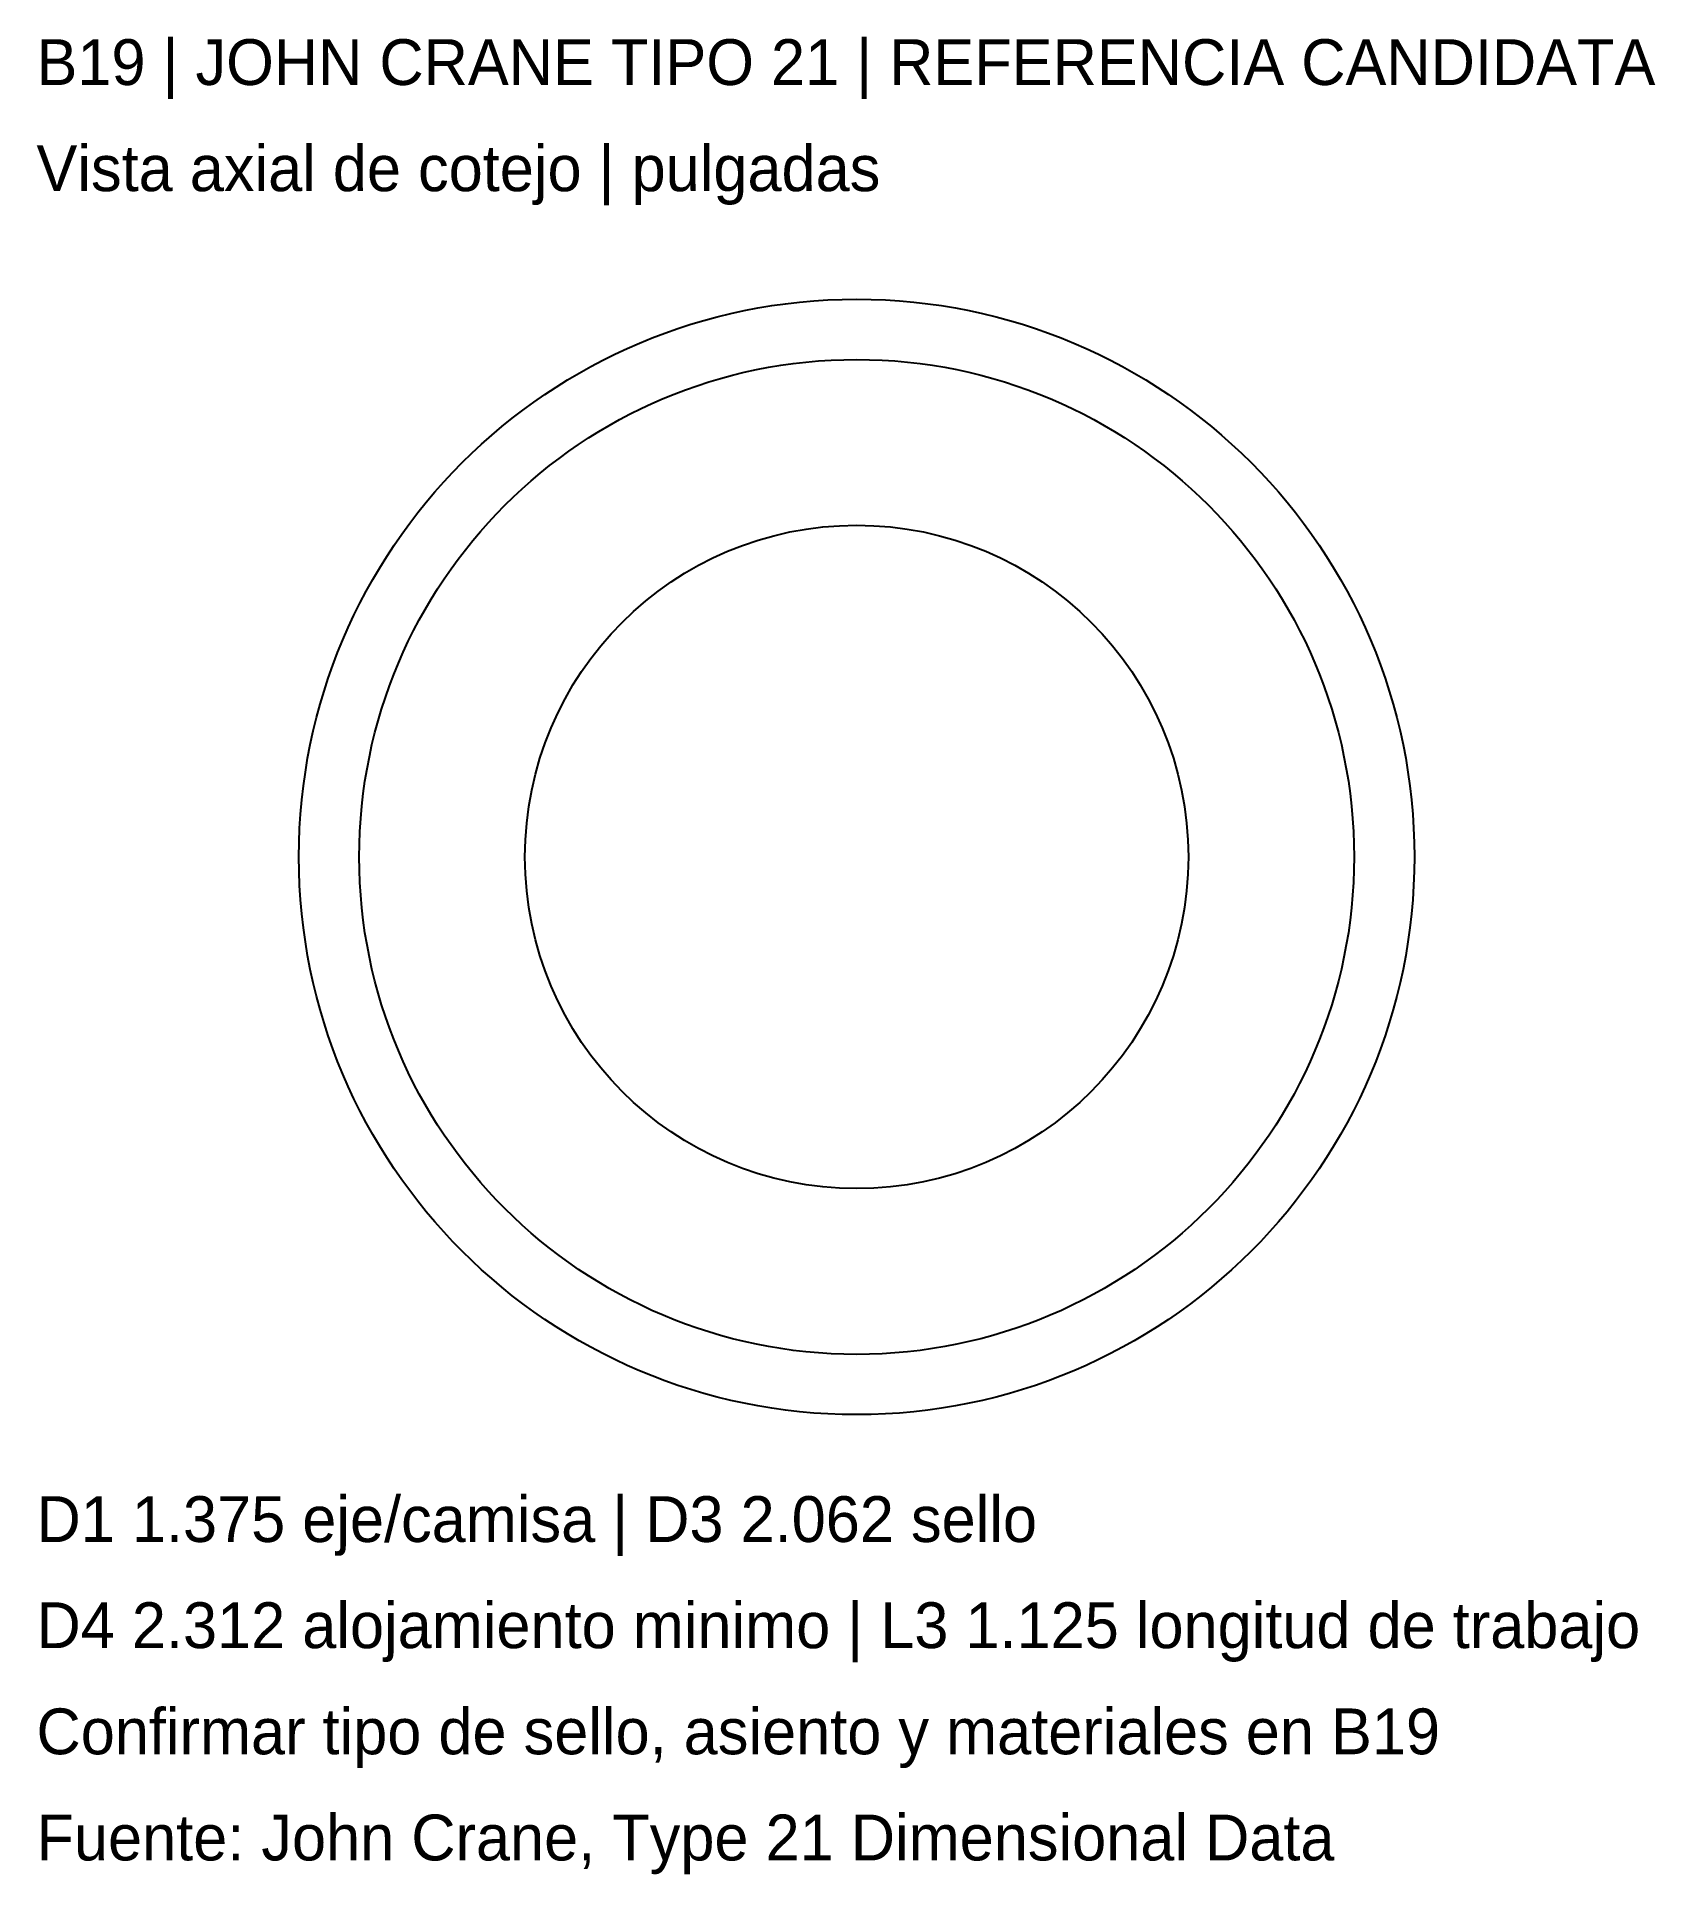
# Model space of a CAD drawing. Header units: inches. Extents: x -1.7 to 1.66, y -2.11 to 1.7.
import ezdxf

# ---------------------------------------------------------------- set-up
doc = ezdxf.new("R2010")
doc.units = ezdxf.units.IN
doc.header["$MEASUREMENT"] = 0
for name, color, linetype in [('ALOJAMIENTO_MINIMO', 4, 'Continuous'), ('EJE', 2, 'Continuous'), ('SELLO', 3, 'Continuous')]:
    doc.layers.add(name, color=color, linetype=linetype)

msp = doc.modelspace()

# ---------------------------------------------------------------- linework, layer by layer
at = {"layer": 'ALOJAMIENTO_MINIMO'}
msp.add_circle((0, 0), 1.156, dxfattribs=at)
at = {"layer": 'EJE'}
msp.add_circle((0, 0), 0.6875, dxfattribs=at)
at = {"layer": 'SELLO'}
msp.add_circle((0, 0), 1.031, dxfattribs=at)

# ---------------------------------------------------------------- texts
for s, p in [('B19 | JOHN CRANE TIPO 21 | REFERENCIA CANDIDATA', (-1.7, 1.6)), ('Vista axial de cotejo | pulgadas', (-1.7, 1.38)), ('D1 1.375 eje/camisa | D3 2.062 sello', (-1.7, -1.42)), ('D4 2.312 alojamiento minimo | L3 1.125 longitud de trabajo', (-1.7, -1.64)), ('Confirmar tipo de sello, asiento y materiales en B19', (-1.7, -1.86)), ('Fuente: John Crane, Type 21 Dimensional Data', (-1.7, -2.08))]:
    msp.add_text(s, height=0.095).set_placement(p)

doc.saveas('drawing.dxf')
